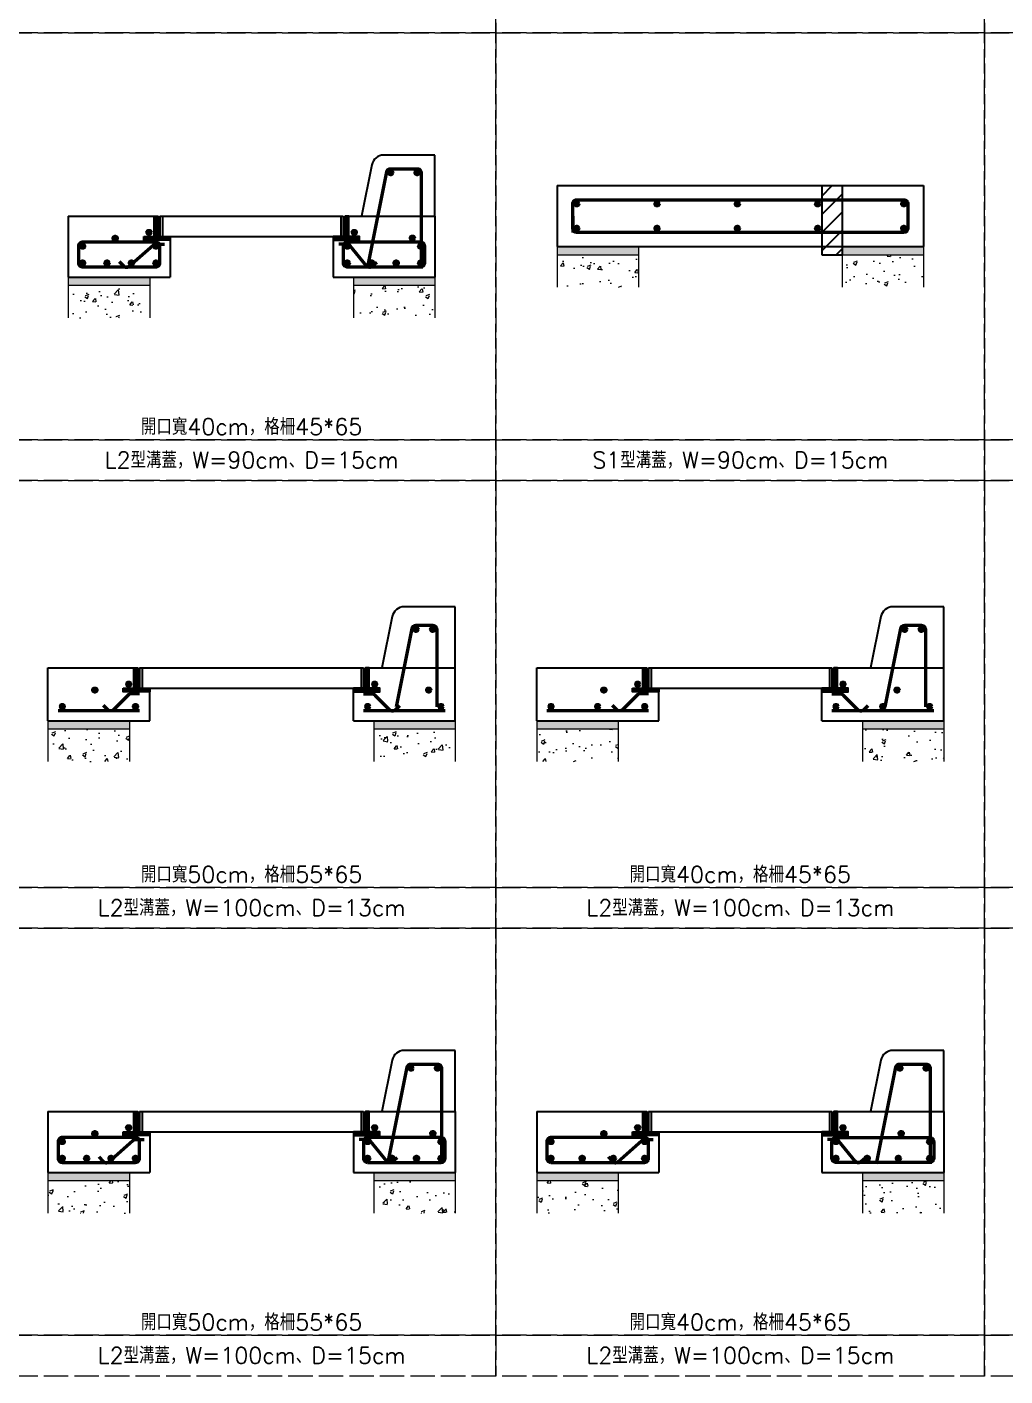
# Model space of a CAD drawing. Extents: x -2931 to 4779, y -2120 to 304.
# Drawn here: x 1534 to 2014, y -2120 to -1458 of the extents above; entities that cross this region are included whole.
import ezdxf

# ---------------------------------------------------------------- set-up
doc = ezdxf.new("R2010")
doc.units = 0
doc.header["$MEASUREMENT"] = 0
doc.linetypes.add('ACAD_ISO02W100', pattern=[15, 12, -3])
doc.layers.add('一、4.基本-隱藏', color=9, linetype='ACAD_ISO02W100', lineweight=20, plot=False)
doc.layers.add('三、3.文字-註解文字', color=2, linetype='Continuous')
for name, color, linetype, lineweight in [('二、1.繪圖-既有設施', 8, 'Continuous', 20), ('二、2.繪圖-施作項目', 181, 'Continuous', 30), ('二、5.繪圖-鋼筋', 60, 'Continuous', 50), ('二、6.繪圖-其他施作項目', 35, 'Continuous', 30)]:
    doc.layers.add(name, color=color, linetype=linetype, lineweight=lineweight)
doc.styles.add('Content', font='romans.shx', dxfattribs={"height": 4, "bigfont": 'genie.shx'})
doc.linetypes.add('ZIGZAG', pattern='A,0.00254,-5.08,[131,ltypeshp.shx,S=5.08,R=0,X=-5.08,Y=0],-10.16,[131,ltypeshp.shx,S=5.08,R=180,X=5.08,Y=0],-5.08', length=20.32254)
pattern_1 = [(0, (-454045.0519, -667553.1937), (1.27, 1.27), [0.635, -1.905]), (90, (-454044.7344, -667553.5112), (-1.27, 1.27), [0.635, -1.905])]
pattern_2 = [(50, (-454045.052, -667553.194), (18.2184669, -1.59390855), [1.905, -20.955]), (355, (-454045.052, -667553.194), (-3.52434214, 19.10568452), [1.524, -16.7640584]), (100.4514447, (-454043.534, -667553.326), (14.6941247, 17.5117752), [1.6190009, -17.80902446]), (46.1842, (-454045.052, -667548.114), (27.1079041, -4.2042328), [2.8575, -31.4325]), (96.6355576, (-454042.793, -667548.464), (23.7404134, 24.7426125), [2.4285023, -26.7135608]), (351.184151, (-454045.052, -667548.114), (23.7404134, 24.7426125), [2.2859967, -25.1459732]), (21, (-454042.512, -667549.384), (15.16143913, -10.22651982), [1.905, -20.955]), (326, (-454042.512, -667549.384), (6.18020283, 18.4187966), [1.524, -16.764]), (71.451445, (-454041.248, -667550.236), (21.34164193, 8.1922769), [1.6190009, -17.80899376]), (37.5, (-454045.052, -667553.1937), (0.308860325, 8.455503887), [0, -16.5608, 0, -17.018, 0, -16.8275]), (7.5, (-454045.052, -667553.194), (6.68196625, 10.01805748), [0, -9.7028, 0, -16.1798, 0, -6.4135]), (327.5, (-454050.716, -667553.194), (13.559059517, -0.5728744), [0, -6.35, 0, -19.812, 0, -26.289]), (317.5, (-454053.256, -667553.194), (14.81291814, 2.5426491), [0, -8.255, 0, -13.1572, 0, -18.669])]

msp = doc.modelspace()

# ---------------------------------------------------------------- hatches: boundary and pattern name
at = {"layer": '二、1.繪圖-既有設施'}
h = msp.add_hatch(dxfattribs=at)
h.set_pattern_fill('CROSS', color=256, scale=0.2)
h.set_pattern_definition([(0, (-454045.0519, -667553.1937), (1.27, 1.27), [0.635, -1.905]), (90, (-454044.7344, -667553.5112), (-1.27, 1.27), [0.635, -1.905])])
h.paths.add_polyline_path([(1973.868, -1565.464), (1933.868, -1565.464), (1933.868, -1569.464), (1973.868, -1569.464)])
h.paths.add_polyline_path([(1833.868, -1565.464), (1793.868, -1565.464), (1793.868, -1569.464), (1833.868, -1569.464)])
h = msp.add_hatch(dxfattribs=at)
h.set_pattern_fill('AR-CONC', color=256, scale=0.1)
h.set_pattern_definition([(50, (-454045.052, -667553.194), (18.2184669, -1.59390855), [1.905, -20.955]), (355, (-454045.052, -667553.194), (-3.52434214, 19.10568452), [1.524, -16.7640584]), (100.4514447, (-454043.534, -667553.326), (14.6941247, 17.5117752), [1.6190009, -17.80902446]), (46.1842, (-454045.052, -667548.114), (27.1079041, -4.2042328), [2.8575, -31.4325]), (96.6355576, (-454042.793, -667548.464), (23.7404134, 24.7426125), [2.4285023, -26.7135608]), (351.184151, (-454045.052, -667548.114), (23.7404134, 24.7426125), [2.2859967, -25.1459732]), (21, (-454042.512, -667549.384), (15.16143913, -10.22651982), [1.905, -20.955]), (326, (-454042.512, -667549.384), (6.18020283, 18.4187966), [1.524, -16.764]), (71.451445, (-454041.248, -667550.236), (21.34164193, 8.1922769), [1.6190009, -17.80899376]), (37.5, (-454045.052, -667553.1937), (0.308860325, 8.455503887), [0, -16.5608, 0, -17.018, 0, -16.8275]), (7.5, (-454045.052, -667553.194), (6.68196625, 10.01805748), [0, -9.7028, 0, -16.1798, 0, -6.4135]), (327.5, (-454050.716, -667553.194), (13.559059517, -0.5728744), [0, -6.35, 0, -19.812, 0, -26.289]), (317.5, (-454053.256, -667553.194), (14.81291814, 2.5426491), [0, -8.255, 0, -13.1572, 0, -18.669])])
h.paths.add_polyline_path([(1933.868, -1585.464), (1973.868, -1585.464), (1973.868, -1569.464), (1933.868, -1569.464)])
h.paths.add_polyline_path([(1793.868, -1585.464), (1833.868, -1585.464), (1833.868, -1569.464), (1793.868, -1569.464)])
h = msp.add_hatch(dxfattribs=at)
h.set_pattern_fill('CROSS', color=256, scale=0.2)
h.set_pattern_definition([(0, (-454045.0519, -667553.1937), (1.27, 1.27), [0.635, -1.905]), (90, (-454044.7344, -667553.5112), (-1.27, 1.27), [0.635, -1.905])])
h.paths.add_polyline_path([(1733.868, -1580.464), (1693.868, -1580.464), (1693.868, -1584.464), (1733.868, -1584.464)])
h.paths.add_polyline_path([(1593.868, -1580.464), (1553.868, -1580.464), (1553.868, -1584.464), (1593.868, -1584.464)])
h = msp.add_hatch(dxfattribs=at)
h.set_pattern_fill('AR-CONC', color=256, scale=0.1)
h.set_pattern_definition([(50, (-454045.052, -667553.194), (18.2184669, -1.59390855), [1.905, -20.955]), (355, (-454045.052, -667553.194), (-3.52434214, 19.10568452), [1.524, -16.7640584]), (100.4514447, (-454043.534, -667553.326), (14.6941247, 17.5117752), [1.6190009, -17.80902446]), (46.1842, (-454045.052, -667548.114), (27.1079041, -4.2042328), [2.8575, -31.4325]), (96.6355576, (-454042.793, -667548.464), (23.7404134, 24.7426125), [2.4285023, -26.7135608]), (351.184151, (-454045.052, -667548.114), (23.7404134, 24.7426125), [2.2859967, -25.1459732]), (21, (-454042.512, -667549.384), (15.16143913, -10.22651982), [1.905, -20.955]), (326, (-454042.512, -667549.384), (6.18020283, 18.4187966), [1.524, -16.764]), (71.451445, (-454041.248, -667550.236), (21.34164193, 8.1922769), [1.6190009, -17.80899376]), (37.5, (-454045.052, -667553.1937), (0.308860325, 8.455503887), [0, -16.5608, 0, -17.018, 0, -16.8275]), (7.5, (-454045.052, -667553.194), (6.68196625, 10.01805748), [0, -9.7028, 0, -16.1798, 0, -6.4135]), (327.5, (-454050.716, -667553.194), (13.559059517, -0.5728744), [0, -6.35, 0, -19.812, 0, -26.289]), (317.5, (-454053.256, -667553.194), (14.81291814, 2.5426491), [0, -8.255, 0, -13.1572, 0, -18.669])])
h.paths.add_polyline_path([(1693.868, -1600.464), (1733.868, -1600.464), (1733.868, -1584.464), (1693.868, -1584.464)])
h.paths.add_polyline_path([(1553.868, -1600.464), (1593.868, -1600.464), (1593.868, -1584.464), (1553.868, -1584.464)])
h = msp.add_hatch(dxfattribs=at)
h.set_pattern_fill('CROSS', color=256, scale=0.2)
h.set_pattern_definition(pattern_1)
h.paths.add_polyline_path([(1583.868, -1798.464), (1543.868, -1798.464), (1543.868, -1802.464), (1583.868, -1802.464)])
h.paths.add_polyline_path([(1743.868, -1798.464), (1703.868, -1798.464), (1703.868, -1802.464), (1743.868, -1802.464)])
h = msp.add_hatch(dxfattribs=at)
h.set_pattern_fill('AR-CONC', color=256, scale=0.1)
h.set_pattern_definition([(50, (-454045.052, -667553.194), (18.2184669, -1.59390855), [1.905, -20.955]), (355, (-454045.052, -667553.194), (-3.52434214, 19.10568452), [1.524, -16.7640584]), (100.4514447, (-454043.534, -667553.326), (14.6941247, 17.5117752), [1.6190009, -17.80902446]), (46.1842, (-454045.052, -667548.114), (27.1079041, -4.2042328), [2.8575, -31.4325]), (96.6355576, (-454042.793, -667548.464), (23.7404134, 24.7426125), [2.4285023, -26.7135608]), (351.184151, (-454045.052, -667548.114), (23.7404134, 24.7426125), [2.2859967, -25.1459732]), (21, (-454042.512, -667549.384), (15.16143913, -10.22651982), [1.905, -20.955]), (326, (-454042.512, -667549.384), (6.18020283, 18.4187966), [1.524, -16.764]), (71.451445, (-454041.248, -667550.236), (21.34164193, 8.1922769), [1.6190009, -17.80899376]), (37.5, (-454045.052, -667553.1937), (0.308860325, 8.455503887), [0, -16.5608, 0, -17.018, 0, -16.8275]), (7.5, (-454045.052, -667553.194), (6.68196625, 10.01805748), [0, -9.7028, 0, -16.1798, 0, -6.4135]), (327.5, (-454050.716, -667553.194), (13.559059517, -0.5728744), [0, -6.35, 0, -19.812, 0, -26.289]), (317.5, (-454053.256, -667553.194), (14.81291814, 2.5426491), [0, -8.255, 0, -13.1572, 0, -18.669])])
h.paths.add_polyline_path([(1703.868, -1818.464), (1743.868, -1818.464), (1743.868, -1802.464), (1703.868, -1802.464)])
h.paths.add_polyline_path([(1543.868, -1818.464), (1583.868, -1818.464), (1583.868, -1802.464), (1543.868, -1802.464)])
h = msp.add_hatch(dxfattribs=at)
h.set_pattern_fill('CROSS', color=256, scale=0.2)
h.set_pattern_definition([(0, (-454045.0519, -667553.1937), (1.27, 1.27), [0.635, -1.905]), (90, (-454044.7344, -667553.5112), (-1.27, 1.27), [0.635, -1.905])])
h.paths.add_polyline_path([(1823.868, -1798.464), (1783.868, -1798.464), (1783.868, -1802.464), (1823.868, -1802.464)])
h.paths.add_polyline_path([(1983.868, -1798.464), (1943.868, -1798.464), (1943.868, -1802.464), (1983.868, -1802.464)])
h = msp.add_hatch(dxfattribs=at)
h.set_pattern_fill('AR-CONC', color=256, scale=0.1)
h.set_pattern_definition([(50, (-454045.052, -667553.194), (18.2184669, -1.59390855), [1.905, -20.955]), (355, (-454045.052, -667553.194), (-3.52434214, 19.10568452), [1.524, -16.7640584]), (100.4514447, (-454043.534, -667553.326), (14.6941247, 17.5117752), [1.6190009, -17.80902446]), (46.1842, (-454045.052, -667548.114), (27.1079041, -4.2042328), [2.8575, -31.4325]), (96.6355576, (-454042.793, -667548.464), (23.7404134, 24.7426125), [2.4285023, -26.7135608]), (351.184151, (-454045.052, -667548.114), (23.7404134, 24.7426125), [2.2859967, -25.1459732]), (21, (-454042.512, -667549.384), (15.16143913, -10.22651982), [1.905, -20.955]), (326, (-454042.512, -667549.384), (6.18020283, 18.4187966), [1.524, -16.764]), (71.451445, (-454041.248, -667550.236), (21.34164193, 8.1922769), [1.6190009, -17.80899376]), (37.5, (-454045.052, -667553.1937), (0.308860325, 8.455503887), [0, -16.5608, 0, -17.018, 0, -16.8275]), (7.5, (-454045.052, -667553.194), (6.68196625, 10.01805748), [0, -9.7028, 0, -16.1798, 0, -6.4135]), (327.5, (-454050.716, -667553.194), (13.559059517, -0.5728744), [0, -6.35, 0, -19.812, 0, -26.289]), (317.5, (-454053.256, -667553.194), (14.81291814, 2.5426491), [0, -8.255, 0, -13.1572, 0, -18.669])])
h.paths.add_polyline_path([(1943.868, -1818.464), (1983.868, -1818.464), (1983.868, -1802.464), (1943.868, -1802.464)])
h.paths.add_polyline_path([(1783.868, -1818.464), (1823.868, -1818.464), (1823.868, -1802.464), (1783.868, -1802.464)])
h = msp.add_hatch(dxfattribs=at)
h.set_pattern_fill('CROSS', color=256, scale=0.2)
h.set_pattern_definition(pattern_1)
h.paths.add_polyline_path([(1743.868, -2020.464), (1703.868, -2020.464), (1703.868, -2024.464), (1743.868, -2024.464)])
h.paths.add_polyline_path([(1583.868, -2020.464), (1543.868, -2020.464), (1543.868, -2024.464), (1583.868, -2024.464)])
h = msp.add_hatch(dxfattribs=at)
h.set_pattern_fill('CROSS', color=256, scale=0.2)
h.set_pattern_definition(pattern_1)
h.paths.add_polyline_path([(1983.868, -2020.464), (1943.868, -2020.464), (1943.868, -2024.464), (1983.868, -2024.464)])
h.paths.add_polyline_path([(1823.868, -2020.464), (1783.868, -2020.464), (1783.868, -2024.464), (1823.868, -2024.464)])
h = msp.add_hatch(dxfattribs=at)
h.set_pattern_fill('AR-CONC', color=256, scale=0.1)
h.set_pattern_definition(pattern_2)
h.paths.add_polyline_path([(1703.868, -2040.464), (1743.868, -2040.464), (1743.868, -2024.464), (1703.868, -2024.464)])
h.paths.add_polyline_path([(1543.868, -2040.464), (1583.868, -2040.464), (1583.868, -2024.464), (1543.868, -2024.464)])
h = msp.add_hatch(dxfattribs=at)
h.set_pattern_fill('AR-CONC', color=256, scale=0.1)
h.set_pattern_definition(pattern_2)
h.paths.add_polyline_path([(1943.868, -2040.464), (1983.868, -2040.464), (1983.868, -2024.464), (1943.868, -2024.464)])
h.paths.add_polyline_path([(1783.868, -2040.464), (1823.868, -2040.464), (1823.868, -2024.464), (1783.868, -2024.464)])
at = {"layer": '二、5.繪圖-鋼筋'}
h = msp.add_hatch(color=256, dxfattribs=at)
h.dxf.hatch_style = 1
h.paths.add_polyline_path([(1713.208, -1529.164, 1), (1711.208, -1529.164, 1)])
h = msp.add_hatch(color=256, dxfattribs=at)
h.dxf.hatch_style = 1
h.paths.add_polyline_path([(1726.168, -1529.164, 1), (1724.168, -1529.164, 1)])
h = msp.add_hatch(color=256, dxfattribs=at)
h.dxf.hatch_style = 1
h.paths.add_polyline_path([(1804.568, -1544.464, 1), (1802.568, -1544.464, 1)])
h = msp.add_hatch(color=256, dxfattribs=at)
h.dxf.hatch_style = 1
h.paths.add_polyline_path([(1844.008, -1544.464, 1), (1842.008, -1544.464, 1)])
h = msp.add_hatch(color=256, dxfattribs=at)
h.dxf.hatch_style = 1
h.paths.add_polyline_path([(1883.448, -1544.464, 1), (1881.448, -1544.464, 1)])
h = msp.add_hatch(color=256, dxfattribs=at)
h.dxf.hatch_style = 1
h.paths.add_polyline_path([(1922.868, -1544.464, 1), (1920.868, -1544.464, 1)])
h = msp.add_hatch(color=256, dxfattribs=at)
h.dxf.hatch_style = 1
h.paths.add_polyline_path([(1965.168, -1544.464, 1), (1963.168, -1544.464, 1)])
h = msp.add_hatch(color=256, dxfattribs=at)
h.dxf.hatch_style = 1
h.paths.add_polyline_path([(1594.468, -1558.464, 1), (1592.468, -1558.464, 1)])
h = msp.add_hatch(color=256, dxfattribs=at)
h.dxf.hatch_style = 1
h.paths.add_polyline_path([(1695.268, -1558.464, 1), (1693.268, -1558.464, 1)])
h = msp.add_hatch(color=256, dxfattribs=at)
h.dxf.hatch_style = 1
h.paths.add_polyline_path([(1804.568, -1556.464, 1), (1802.568, -1556.464, 1)])
h = msp.add_hatch(color=256, dxfattribs=at)
h.dxf.hatch_style = 1
h.paths.add_polyline_path([(1844.008, -1556.464, 1), (1842.008, -1556.464, 1)])
h = msp.add_hatch(color=256, dxfattribs=at)
h.dxf.hatch_style = 1
h.paths.add_polyline_path([(1883.448, -1556.464, 1), (1881.448, -1556.464, 1)])
h = msp.add_hatch(color=256, dxfattribs=at)
h.dxf.hatch_style = 1
h.paths.add_polyline_path([(1922.868, -1556.464, 1), (1920.868, -1556.464, 1)])
h = msp.add_hatch(color=256, dxfattribs=at)
h.dxf.hatch_style = 1
h.paths.add_polyline_path([(1965.168, -1556.464, 1), (1963.168, -1556.464, 1)])
h = msp.add_hatch(color=256, dxfattribs=at)
h.dxf.hatch_style = 1
h.paths.add_polyline_path([(1561.868, -1565.264, 1), (1559.868, -1565.264, 1)])
h = msp.add_hatch(color=256, dxfattribs=at)
h.dxf.hatch_style = 1
h.paths.add_polyline_path([(1577.868, -1561.364, 1), (1575.868, -1561.364, 1)])
h = msp.add_hatch(color=256, dxfattribs=at)
h.dxf.hatch_style = 1
h.paths.add_polyline_path([(1597.868, -1565.264, 1), (1595.868, -1565.264, 1)])
h = msp.add_hatch(color=256, dxfattribs=at)
h.dxf.hatch_style = 1
h.paths.add_polyline_path([(1691.868, -1565.264, 1), (1689.868, -1565.264, 1)])
h = msp.add_hatch(color=256, dxfattribs=at)
h.dxf.hatch_style = 1
h.paths.add_polyline_path([(1723.868, -1561.264, 1), (1721.868, -1561.264, 1)])
h = msp.add_hatch(color=256, dxfattribs=at)
h.dxf.hatch_style = 1
h.paths.add_polyline_path([(1727.868, -1565.264, 1), (1725.868, -1565.264, 1)])
h = msp.add_hatch(color=256, dxfattribs=at)
h.dxf.hatch_style = 1
h.paths.add_polyline_path([(1561.868, -1573.464, 1), (1559.868, -1573.464, 1)])
h = msp.add_hatch(color=256, dxfattribs=at)
h.dxf.hatch_style = 1
h.paths.add_polyline_path([(1573.868, -1573.464, 1), (1571.868, -1573.464, 1)])
h = msp.add_hatch(color=256, dxfattribs=at)
h.dxf.hatch_style = 1
h.paths.add_polyline_path([(1585.868, -1573.464, 1), (1583.868, -1573.464, 1)])
h = msp.add_hatch(color=256, dxfattribs=at)
h.dxf.hatch_style = 1
h.paths.add_polyline_path([(1597.868, -1573.464, 1), (1595.868, -1573.464, 1)])
h = msp.add_hatch(color=256, dxfattribs=at)
h.dxf.hatch_style = 1
h.paths.add_polyline_path([(1691.868, -1573.464, 1), (1689.868, -1573.464, 1)])
h = msp.add_hatch(color=256, dxfattribs=at)
h.dxf.hatch_style = 1
h.paths.add_polyline_path([(1703.868, -1573.464, 1), (1701.868, -1573.464, 1)])
h = msp.add_hatch(color=256, dxfattribs=at)
h.dxf.hatch_style = 1
h.paths.add_polyline_path([(1715.868, -1573.464, 1), (1713.868, -1573.464, 1)])
h = msp.add_hatch(color=256, dxfattribs=at)
h.dxf.hatch_style = 1
h.paths.add_polyline_path([(1727.868, -1573.464, 1), (1725.868, -1573.464, 1)])
h = msp.add_hatch(color=256, dxfattribs=at)
h.dxf.hatch_style = 1
h.paths.add_polyline_path([(1725.608, -1753.564, 1), (1723.608, -1753.564, 1)])
h = msp.add_hatch(color=256, dxfattribs=at)
h.dxf.hatch_style = 1
h.paths.add_polyline_path([(1733.768, -1753.564, 1), (1731.768, -1753.564, 1)])
h = msp.add_hatch(color=256, dxfattribs=at)
h.dxf.hatch_style = 1
h.paths.add_polyline_path([(1965.608, -1753.564, 1), (1963.608, -1753.564, 1)])
h = msp.add_hatch(color=256, dxfattribs=at)
h.dxf.hatch_style = 1
h.paths.add_polyline_path([(1973.768, -1753.564, 1), (1971.768, -1753.564, 1)])
h = msp.add_hatch(color=256, dxfattribs=at)
h.dxf.hatch_style = 1
h.paths.add_polyline_path([(1567.868, -1783.364, 1), (1565.868, -1783.364, 1)])
h = msp.add_hatch(color=256, dxfattribs=at)
h.dxf.hatch_style = 1
h.paths.add_polyline_path([(1584.468, -1780.464, 1), (1582.468, -1780.464, 1)])
h = msp.add_hatch(color=256, dxfattribs=at)
h.dxf.hatch_style = 1
h.paths.add_polyline_path([(1705.268, -1780.464, 1), (1703.268, -1780.464, 1)])
h = msp.add_hatch(color=256, dxfattribs=at)
h.dxf.hatch_style = 1
h.paths.add_polyline_path([(1731.868, -1783.364, 1), (1729.868, -1783.364, 1)])
h = msp.add_hatch(color=256, dxfattribs=at)
h.dxf.hatch_style = 1
h.paths.add_polyline_path([(1817.868, -1783.364, 1), (1815.868, -1783.364, 1)])
h = msp.add_hatch(color=256, dxfattribs=at)
h.dxf.hatch_style = 1
h.paths.add_polyline_path([(1834.468, -1780.464, 1), (1832.468, -1780.464, 1)])
h = msp.add_hatch(color=256, dxfattribs=at)
h.dxf.hatch_style = 1
h.paths.add_polyline_path([(1935.268, -1780.464, 1), (1933.268, -1780.464, 1)])
h = msp.add_hatch(color=256, dxfattribs=at)
h.dxf.hatch_style = 1
h.paths.add_polyline_path([(1961.868, -1783.364, 1), (1959.868, -1783.364, 1)])
h = msp.add_hatch(color=256, dxfattribs=at)
h.dxf.hatch_style = 1
h.paths.add_polyline_path([(1551.868, -1791.464, 1), (1549.868, -1791.464, 1)])
h = msp.add_hatch(color=256, dxfattribs=at)
h.dxf.hatch_style = 1
h.paths.add_polyline_path([(1587.868, -1791.464, 1), (1585.868, -1791.464, 1)])
h = msp.add_hatch(color=256, dxfattribs=at)
h.dxf.hatch_style = 1
h.paths.add_polyline_path([(1701.868, -1791.464, 1), (1699.868, -1791.464, 1)])
h = msp.add_hatch(color=256, dxfattribs=at)
h.dxf.hatch_style = 1
h.paths.add_polyline_path([(1737.868, -1791.464, 1), (1735.868, -1791.464, 1)])
h = msp.add_hatch(color=256, dxfattribs=at)
h.dxf.hatch_style = 1
h.paths.add_polyline_path([(1791.868, -1791.464, 1), (1789.868, -1791.464, 1)])
h = msp.add_hatch(color=256, dxfattribs=at)
h.dxf.hatch_style = 1
h.paths.add_polyline_path([(1814.868, -1791.464, 1), (1812.868, -1791.464, 1)])
h = msp.add_hatch(color=256, dxfattribs=at)
h.dxf.hatch_style = 1
h.paths.add_polyline_path([(1837.868, -1791.464, 1), (1835.868, -1791.464, 1)])
h = msp.add_hatch(color=256, dxfattribs=at)
h.dxf.hatch_style = 1
h.paths.add_polyline_path([(1931.868, -1791.464, 1), (1929.868, -1791.464, 1)])
h = msp.add_hatch(color=256, dxfattribs=at)
h.dxf.hatch_style = 1
h.paths.add_polyline_path([(1954.868, -1791.464, 1), (1952.868, -1791.464, 1)])
h = msp.add_hatch(color=256, dxfattribs=at)
h.dxf.hatch_style = 1
h.paths.add_polyline_path([(1977.868, -1791.464, 1), (1975.868, -1791.464, 1)])
h = msp.add_hatch(color=256, dxfattribs=at)
h.dxf.hatch_style = 1
h.paths.add_polyline_path([(1723.208, -1969.164, 1), (1721.208, -1969.164, 1)])
h = msp.add_hatch(color=256, dxfattribs=at)
h.dxf.hatch_style = 1
h.paths.add_polyline_path([(1736.168, -1969.164, 1), (1734.168, -1969.164, 1)])
h = msp.add_hatch(color=256, dxfattribs=at)
h.dxf.hatch_style = 1
h.paths.add_polyline_path([(1963.208, -1969.164, 1), (1961.208, -1969.164, 1)])
h = msp.add_hatch(color=256, dxfattribs=at)
h.dxf.hatch_style = 1
h.paths.add_polyline_path([(1976.168, -1969.164, 1), (1974.168, -1969.164, 1)])
h = msp.add_hatch(color=256, dxfattribs=at)
h.dxf.hatch_style = 1
h.paths.add_polyline_path([(1567.868, -2001.364, 1), (1565.868, -2001.364, 1)])
h = msp.add_hatch(color=256, dxfattribs=at)
h.dxf.hatch_style = 1
h.paths.add_polyline_path([(1584.468, -1998.464, 1), (1582.468, -1998.464, 1)])
h = msp.add_hatch(color=256, dxfattribs=at)
h.dxf.hatch_style = 1
h.paths.add_polyline_path([(1705.268, -1998.464, 1), (1703.268, -1998.464, 1)])
h = msp.add_hatch(color=256, dxfattribs=at)
h.dxf.hatch_style = 1
h.paths.add_polyline_path([(1733.868, -2001.264, 1), (1731.868, -2001.264, 1)])
h = msp.add_hatch(color=256, dxfattribs=at)
h.dxf.hatch_style = 1
h.paths.add_polyline_path([(1817.868, -2001.364, 1), (1815.868, -2001.364, 1)])
h = msp.add_hatch(color=256, dxfattribs=at)
h.dxf.hatch_style = 1
h.paths.add_polyline_path([(1834.468, -1998.464, 1), (1832.468, -1998.464, 1)])
h = msp.add_hatch(color=256, dxfattribs=at)
h.dxf.hatch_style = 1
h.paths.add_polyline_path([(1935.268, -1998.464, 1), (1933.268, -1998.464, 1)])
h = msp.add_hatch(color=256, dxfattribs=at)
h.dxf.hatch_style = 1
h.paths.add_polyline_path([(1963.868, -2001.264, 1), (1961.868, -2001.264, 1)])
h = msp.add_hatch(color=256, dxfattribs=at)
h.dxf.hatch_style = 1
h.paths.add_polyline_path([(1551.868, -2005.264, 1), (1549.868, -2005.264, 1)])
h = msp.add_hatch(color=256, dxfattribs=at)
h.dxf.hatch_style = 1
h.paths.add_polyline_path([(1701.868, -2005.264, 1), (1699.868, -2005.264, 1)])
h = msp.add_hatch(color=256, dxfattribs=at)
h.dxf.hatch_style = 1
h.paths.add_polyline_path([(1737.868, -2005.264, 1), (1735.868, -2005.264, 1)])
h = msp.add_hatch(color=256, dxfattribs=at)
h.dxf.hatch_style = 1
h.paths.add_polyline_path([(1791.868, -2005.264, 1), (1789.868, -2005.264, 1)])
h = msp.add_hatch(color=256, dxfattribs=at)
h.dxf.hatch_style = 1
h.paths.add_polyline_path([(1837.868, -2005.264, 1), (1835.868, -2005.264, 1)])
h = msp.add_hatch(color=256, dxfattribs=at)
h.dxf.hatch_style = 1
h.paths.add_polyline_path([(1931.868, -2005.264, 1), (1929.868, -2005.264, 1)])
h = msp.add_hatch(color=256, dxfattribs=at)
h.dxf.hatch_style = 1
h.paths.add_polyline_path([(1977.868, -2005.264, 1), (1975.868, -2005.264, 1)])
h = msp.add_hatch(color=256, dxfattribs=at)
h.dxf.hatch_style = 1
h.paths.add_polyline_path([(1551.868, -2013.464, 1), (1549.868, -2013.464, 1)])
h = msp.add_hatch(color=256, dxfattribs=at)
h.dxf.hatch_style = 1
h.paths.add_polyline_path([(1563.868, -2013.464, 1), (1561.868, -2013.464, 1)])
h = msp.add_hatch(color=256, dxfattribs=at)
h.dxf.hatch_style = 1
h.paths.add_polyline_path([(1575.868, -2013.464, 1), (1573.868, -2013.464, 1)])
h = msp.add_hatch(color=256, dxfattribs=at)
h.dxf.hatch_style = 1
h.paths.add_polyline_path([(1587.868, -2013.464, 1), (1585.868, -2013.464, 1)])
h = msp.add_hatch(color=256, dxfattribs=at)
h.dxf.hatch_style = 1
h.paths.add_polyline_path([(1701.868, -2013.464, 1), (1699.868, -2013.464, 1)])
h = msp.add_hatch(color=256, dxfattribs=at)
h.dxf.hatch_style = 1
h.paths.add_polyline_path([(1713.868, -2013.464, 1), (1711.868, -2013.464, 1)])
h = msp.add_hatch(color=256, dxfattribs=at)
h.dxf.hatch_style = 1
h.paths.add_polyline_path([(1725.868, -2013.464, 1), (1723.868, -2013.464, 1)])
h = msp.add_hatch(color=256, dxfattribs=at)
h.dxf.hatch_style = 1
h.paths.add_polyline_path([(1737.868, -2013.464, 1), (1735.868, -2013.464, 1)])
h = msp.add_hatch(color=256, dxfattribs=at)
h.dxf.hatch_style = 1
h.paths.add_polyline_path([(1791.868, -2013.464, 1), (1789.868, -2013.464, 1)])
h = msp.add_hatch(color=256, dxfattribs=at)
h.dxf.hatch_style = 1
h.paths.add_polyline_path([(1807.208, -2013.464, 1), (1805.208, -2013.464, 1)])
h = msp.add_hatch(color=256, dxfattribs=at)
h.dxf.hatch_style = 1
h.paths.add_polyline_path([(1822.548, -2013.464, 1), (1820.548, -2013.464, 1)])
h = msp.add_hatch(color=256, dxfattribs=at)
h.dxf.hatch_style = 1
h.paths.add_polyline_path([(1837.868, -2013.464, 1), (1835.868, -2013.464, 1)])
h = msp.add_hatch(color=256, dxfattribs=at)
h.dxf.hatch_style = 1
h.paths.add_polyline_path([(1931.868, -2013.464, 1), (1929.868, -2013.464, 1)])
h = msp.add_hatch(color=256, dxfattribs=at)
h.dxf.hatch_style = 1
h.paths.add_polyline_path([(1947.188, -2013.464, 1), (1945.188, -2013.464, 1)])
h = msp.add_hatch(color=256, dxfattribs=at)
h.dxf.hatch_style = 1
h.paths.add_polyline_path([(1962.528, -2013.464, 1), (1960.528, -2013.464, 1)])
h = msp.add_hatch(color=256, dxfattribs=at)
h.dxf.hatch_style = 1
h.paths.add_polyline_path([(1977.868, -2013.464, 1), (1975.868, -2013.464, 1)])
at = {"layer": '二、6.繪圖-其他施作項目'}
h = msp.add_hatch(dxfattribs=at)
h.set_pattern_fill('ANSI31', color=256, scale=2)
h.set_pattern_definition([(45, (-454542.8194, -666690.51), (-4.49012806, 4.49012806), [])])
h.paths.add_polyline_path([(1933.868, -1535.464), (1923.868, -1535.464), (1923.868, -1569.464), (1933.868, -1569.464)])
h = msp.add_hatch(dxfattribs=at)
h.set_pattern_fill('ANSI31', color=256, scale=0.2)
h.set_pattern_definition([(45, (5026.8861, -4159.03623), (-0.44901281, 0.44901281), [])])
h.paths.add_polyline_path([(1596.068, -1560.464), (1590.868, -1560.464), (1590.868, -1562.264), (1603.868, -1562.264), (1603.868, -1560.464), (1597.868, -1560.464), (1597.868, -1550.464), (1596.068, -1550.464)])
h.paths.add_polyline_path([(1691.668, -1550.464), (1689.868, -1550.464), (1689.868, -1560.464), (1683.868, -1560.464), (1683.868, -1562.264), (1696.868, -1562.264), (1696.868, -1560.464), (1691.668, -1560.464)])
h = msp.add_hatch(dxfattribs=at)
h.set_pattern_fill('ANSI31', color=256, scale=0.2)
h.set_pattern_definition([(45, (4043.5368, -3813.519), (-0.4490128, 0.4490128), [])])
h.paths.add_polyline_path([(1587.868, -1772.464), (1586.068, -1772.464), (1586.068, -1782.464), (1580.868, -1782.464), (1580.868, -1784.264), (1593.868, -1784.264), (1593.868, -1782.464), (1587.868, -1782.464)])
h.paths.add_polyline_path([(1699.868, -1782.464), (1693.868, -1782.464), (1693.868, -1784.264), (1706.868, -1784.264), (1706.868, -1782.464), (1701.668, -1782.464), (1701.668, -1772.464), (1699.868, -1772.464)])
h = msp.add_hatch(dxfattribs=at)
h.set_pattern_fill('ANSI31', color=256, scale=0.2)
h.set_pattern_definition([(45, (5266.8861, -4381.03623), (-0.44901281, 0.44901281), [])])
h.paths.add_polyline_path([(1836.068, -1782.464), (1830.868, -1782.464), (1830.868, -1784.264), (1843.868, -1784.264), (1843.868, -1782.464), (1837.868, -1782.464), (1837.868, -1772.464), (1836.068, -1772.464)])
h.paths.add_polyline_path([(1931.668, -1772.464), (1929.868, -1772.464), (1929.868, -1782.464), (1923.868, -1782.464), (1923.868, -1784.264), (1936.868, -1784.264), (1936.868, -1782.464), (1931.668, -1782.464)])
h = msp.add_hatch(dxfattribs=at)
h.set_pattern_fill('ANSI31', color=256, scale=0.2)
h.set_pattern_definition([(45, (4043.5368, -4031.519), (-0.4490128, 0.4490128), [])])
h.paths.add_polyline_path([(1587.868, -1990.464), (1586.068, -1990.464), (1586.068, -2000.464), (1580.868, -2000.464), (1580.868, -2002.264), (1593.868, -2002.264), (1593.868, -2000.464), (1587.868, -2000.464)])
h.paths.add_polyline_path([(1699.868, -2000.464), (1693.868, -2000.464), (1693.868, -2002.264), (1706.868, -2002.264), (1706.868, -2000.464), (1701.668, -2000.464), (1701.668, -1990.464), (1699.868, -1990.464)])
h = msp.add_hatch(dxfattribs=at)
h.set_pattern_fill('ANSI31', color=256, scale=0.2)
h.set_pattern_definition([(45, (5266.8861, -4599.03623), (-0.44901281, 0.44901281), [])])
h.paths.add_polyline_path([(1836.068, -2000.464), (1830.868, -2000.464), (1830.868, -2002.264), (1843.868, -2002.264), (1843.868, -2000.464), (1837.868, -2000.464), (1837.868, -1990.464), (1836.068, -1990.464)])
h.paths.add_polyline_path([(1931.668, -1990.464), (1929.868, -1990.464), (1929.868, -2000.464), (1923.868, -2000.464), (1923.868, -2002.264), (1936.868, -2002.264), (1936.868, -2000.464), (1931.668, -2000.464)])

# ---------------------------------------------------------------- linework, layer by layer
at = {"layer": '一、4.基本-隱藏'}
for points in [[(1523.868, -1440.464), (1763.868, -1440.464), (1763.868, -1460.464), (1523.868, -1460.464)], [(1763.868, -1440.464), (2003.868, -1440.464), (2003.868, -1460.464), (1763.868, -1460.464)], [(2003.868, -1440.464), (2243.868, -1440.464), (2243.868, -1460.464), (2003.868, -1460.464)], [(1523.868, -1460.464), (1763.868, -1460.464), (1763.868, -1660.464), (1523.868, -1660.464)], [(1763.868, -1460.464), (2003.868, -1460.464), (2003.868, -1660.464), (1763.868, -1660.464)], [(2003.868, -1460.464), (2243.868, -1460.464), (2243.868, -1660.464), (2003.868, -1660.464)], [(1523.868, -1660.464), (1763.868, -1660.464), (1763.868, -1680.464), (1523.868, -1680.464)], [(1763.868, -1660.464), (2003.868, -1660.464), (2003.868, -1680.464), (1763.868, -1680.464)], [(2003.868, -1660.464), (2243.868, -1660.464), (2243.868, -1680.464), (2003.868, -1680.464)], [(1523.868, -1680.464), (1763.868, -1680.464), (1763.868, -1880.464), (1523.868, -1880.464)], [(1763.868, -1680.464), (2003.868, -1680.464), (2003.868, -1880.464), (1763.868, -1880.464)], [(2003.868, -1680.464), (2243.868, -1680.464), (2243.868, -1880.464), (2003.868, -1880.464)], [(1523.868, -1880.464), (1763.868, -1880.464), (1763.868, -1900.464), (1523.868, -1900.464)], [(1763.868, -1880.464), (2003.868, -1880.464), (2003.868, -1900.464), (1763.868, -1900.464)], [(2003.868, -1880.464), (2243.868, -1880.464), (2243.868, -1900.464), (2003.868, -1900.464)], [(1523.868, -1900.464), (1763.868, -1900.464), (1763.868, -2100.464), (1523.868, -2100.464)], [(1763.868, -1900.464), (2003.868, -1900.464), (2003.868, -2100.464), (1763.868, -2100.464)], [(2003.868, -1900.464), (2243.868, -1900.464), (2243.868, -2100.464), (2003.868, -2100.464)], [(1523.868, -2100.464), (1763.868, -2100.464), (1763.868, -2120.464), (1523.868, -2120.464)], [(1763.868, -2100.464), (2003.868, -2100.464), (2003.868, -2120.464), (1763.868, -2120.464)], [(2003.868, -2100.464), (2243.868, -2100.464), (2243.868, -2120.464), (2003.868, -2120.464)]]:
    msp.add_lwpolyline(points, close=True, dxfattribs=at)
at = {"layer": '二、1.繪圖-既有設施'}
for points in [[(1793.868, -1565.464), (1793.868, -1585.464)], [(1793.868, -1569.464), (1833.868, -1569.464)], [(1833.868, -1565.464), (1833.868, -1585.464)], [(1933.868, -1565.464), (1933.868, -1585.464)], [(1933.868, -1569.464), (1973.868, -1569.464)], [(1973.868, -1565.464), (1973.868, -1585.464)], [(1553.868, -1580.464), (1553.868, -1600.464)], [(1593.868, -1580.464), (1593.868, -1600.464)], [(1693.868, -1580.464), (1693.868, -1600.464)], [(1733.868, -1580.464), (1733.868, -1600.464)], [(1553.868, -1584.464), (1593.868, -1584.464)], [(1693.868, -1584.464), (1733.868, -1584.464)], [(1543.868, -1798.464), (1543.868, -1818.464)], [(1543.868, -1802.464), (1583.868, -1802.464)], [(1583.868, -1798.464), (1583.868, -1818.464)], [(1703.868, -1798.464), (1703.868, -1818.464)], [(1703.868, -1802.464), (1743.868, -1802.464)], [(1743.868, -1798.464), (1743.868, -1818.464)], [(1783.868, -1798.464), (1783.868, -1818.464)], [(1783.868, -1802.464), (1823.868, -1802.464)], [(1823.868, -1798.464), (1823.868, -1818.464)], [(1943.868, -1798.464), (1943.868, -1818.464)], [(1943.868, -1802.464), (1983.868, -1802.464)], [(1983.868, -1798.464), (1983.868, -1818.464)], [(1543.868, -2020.464), (1543.868, -2040.464)], [(1583.868, -2020.464), (1583.868, -2040.464)], [(1703.868, -2020.464), (1703.868, -2040.464)], [(1743.868, -2020.464), (1743.868, -2040.464)], [(1783.868, -2020.464), (1783.868, -2040.464)], [(1823.868, -2020.464), (1823.868, -2040.464)], [(1943.868, -2020.464), (1943.868, -2040.464)], [(1983.868, -2020.464), (1983.868, -2040.464)], [(1543.868, -2024.464), (1583.868, -2024.464)], [(1703.868, -2024.464), (1743.868, -2024.464)], [(1783.868, -2024.464), (1823.868, -2024.464)], [(1943.868, -2024.464), (1983.868, -2024.464)]]:
    msp.add_lwpolyline(points, dxfattribs=at)
at = {"layer": '二、2.繪圖-施作項目'}
for points in [[(1733.868, -1520.464), (1708.787, -1520.464, 0.3575108), (1702.904, -1525.288), (1697.868, -1550.464)], [(1743.868, -1742.464), (1718.787, -1742.464, 0.3575108), (1712.904, -1747.288), (1707.868, -1772.464)], [(1983.868, -1742.464), (1958.787, -1742.464, 0.3575108), (1952.904, -1747.288), (1947.868, -1772.464)], [(1743.868, -1960.464), (1718.787, -1960.464, 0.3575108), (1712.904, -1965.288), (1707.868, -1990.464)], [(1983.868, -1960.464), (1958.787, -1960.464, 0.3575108), (1952.904, -1965.288), (1947.868, -1990.464)]]:
    msp.add_lwpolyline(points, format="xyb", dxfattribs=at)
for points in [[(1733.868, -1550.464), (1733.868, -1520.464)], [(1793.868, -1535.464), (1973.868, -1535.464)], [(1793.868, -1535.464), (1793.868, -1565.464)], [(1973.868, -1535.464), (1973.868, -1565.464)], [(1553.868, -1550.464), (1596.068, -1550.464)], [(1553.868, -1550.464), (1553.868, -1580.464)], [(1691.668, -1550.464), (1697.868, -1550.464)], [(1733.868, -1550.464), (1733.868, -1580.464)], [(1603.868, -1560.464), (1603.868, -1580.464)], [(1683.868, -1560.464), (1683.868, -1580.464)], [(1793.868, -1565.464), (1973.868, -1565.464)], [(1553.868, -1580.464), (1603.868, -1580.464)], [(1683.868, -1580.464), (1733.868, -1580.464)], [(1743.868, -1772.464), (1743.868, -1742.464)], [(1983.868, -1772.464), (1983.868, -1742.464)], [(1543.868, -1772.464), (1586.068, -1772.464)], [(1543.868, -1798.464), (1543.868, -1772.464)], [(1701.668, -1772.464), (1707.868, -1772.464)], [(1743.868, -1798.464), (1743.868, -1772.464)], [(1783.868, -1772.464), (1836.068, -1772.464)], [(1783.868, -1798.464), (1783.868, -1772.464)], [(1931.668, -1772.464), (1947.868, -1772.464)], [(1983.868, -1798.464), (1983.868, -1772.464)], [(1593.868, -1798.464), (1593.868, -1782.464)], [(1693.868, -1798.464), (1693.868, -1782.464)], [(1843.868, -1798.464), (1843.868, -1782.464)], [(1923.868, -1798.464), (1923.868, -1782.464)], [(1543.868, -1798.464), (1593.868, -1798.464)], [(1693.868, -1798.464), (1743.868, -1798.464)], [(1783.868, -1798.464), (1843.868, -1798.464)], [(1923.868, -1798.464), (1983.868, -1798.464)], [(1743.868, -1990.464), (1743.868, -1960.464)], [(1983.868, -1990.464), (1983.868, -1960.464)], [(1543.868, -1990.464), (1586.068, -1990.464)], [(1543.868, -1990.464), (1543.868, -2020.464)], [(1701.668, -1990.464), (1707.868, -1990.464)], [(1743.868, -1990.464), (1743.868, -2020.464)], [(1783.868, -1990.464), (1836.068, -1990.464)], [(1783.868, -1990.464), (1783.868, -2020.464)], [(1931.668, -1990.464), (1947.868, -1990.464)], [(1983.868, -1990.464), (1983.868, -2020.464)], [(1593.868, -2000.464), (1593.868, -2020.464)], [(1693.868, -2000.464), (1693.868, -2020.464)], [(1843.868, -2000.464), (1843.868, -2020.464)], [(1923.868, -2000.464), (1923.868, -2020.464)], [(1543.868, -2020.464), (1593.868, -2020.464)], [(1693.868, -2020.464), (1743.868, -2020.464)], [(1783.868, -2020.464), (1843.868, -2020.464)], [(1923.868, -2020.464), (1983.868, -2020.464)]]:
    msp.add_lwpolyline(points, dxfattribs=at)
at = {"layer": '二、2.繪圖-施作項目', "linetype": 'ZIGZAG', "ltscale": 0.005}
for points in [[(1697.868, -1550.464), (1733.868, -1550.464)], [(1707.868, -1772.464), (1743.868, -1772.464)], [(1947.868, -1772.464), (1983.868, -1772.464)], [(1707.868, -1990.464), (1743.868, -1990.464)], [(1947.868, -1990.464), (1983.868, -1990.464)]]:
    msp.add_lwpolyline(points, dxfattribs=at)
at = {"layer": '二、5.繪圖-鋼筋'}
for points in [[(1700.763, -1576.193), (1710.247, -1528.772, -0.3575108), (1712.208, -1527.164), (1725.168, -1527.164, -0.4142136), (1727.168, -1529.164), (1727.168, -1576.164)], [(1578.905, -1572.711), (1580.887, -1574.963, 0.4142136), (1583.71, -1575.143), (1595.502, -1564.763, -0.1824306), (1596.823, -1564.264), (1601.068, -1564.264)], [(1705.417, -1573.322), (1703.084, -1575.207, -0.4142136), (1700.271, -1574.909), (1692.269, -1565.007, 0.226529), (1690.713, -1564.264), (1686.668, -1564.264)], [(1714.967, -1791.572), (1722.647, -1753.172, -0.3575108), (1724.608, -1751.564), (1732.768, -1751.564, -0.4142136), (1734.768, -1753.564), (1734.768, -1791.564)], [(1954.967, -1791.572), (1962.647, -1753.172, -0.3575108), (1964.608, -1751.564), (1972.768, -1751.564, -0.4142136), (1974.768, -1753.564), (1974.768, -1791.564)], [(1588.868, -1785.264), (1584.697, -1785.264, 0.1989124), (1583.283, -1785.85), (1576.083, -1793.05, -0.4142136), (1573.254, -1793.05), (1571.133, -1790.929)], [(1698.868, -1785.264), (1703.04, -1785.264, -0.1989124), (1704.454, -1785.85), (1711.654, -1793.05, 0.4142136), (1714.483, -1793.05), (1716.604, -1790.929)], [(1838.868, -1785.264), (1834.697, -1785.264, 0.1989124), (1833.283, -1785.85), (1826.083, -1793.05, -0.4142136), (1823.254, -1793.05), (1821.133, -1790.929)], [(1928.868, -1785.264), (1933.04, -1785.264, -0.1989124), (1934.454, -1785.85), (1941.654, -1793.05, 0.4142136), (1944.483, -1793.05), (1946.604, -1790.929)], [(1710.763, -2016.193), (1720.247, -1968.772, -0.3575108), (1722.208, -1967.164), (1735.168, -1967.164, -0.4142136), (1737.168, -1969.164), (1737.168, -2016.164)], [(1950.763, -2016.193), (1960.247, -1968.772, -0.3575108), (1962.208, -1967.164), (1975.168, -1967.164, -0.4142136), (1977.168, -1969.164), (1977.168, -2016.164)], [(1568.905, -2012.711), (1570.887, -2014.963, 0.4142136), (1573.71, -2015.143), (1585.502, -2004.763, -0.1824306), (1586.823, -2004.264), (1591.068, -2004.264)], [(1715.417, -2013.322), (1713.084, -2015.207, -0.4142136), (1710.271, -2014.909), (1702.269, -2005.007, 0.226529), (1700.713, -2004.264), (1696.668, -2004.264)], [(1818.905, -2012.711), (1820.887, -2014.963, 0.4142136), (1823.71, -2015.143), (1835.502, -2004.763, -0.1824306), (1836.823, -2004.264), (1841.068, -2004.264)], [(1945.417, -2013.322), (1943.084, -2015.207, -0.4142136), (1940.271, -2014.909), (1932.269, -2005.007, 0.226529), (1930.713, -2004.264), (1926.668, -2004.264)]]:
    msp.add_lwpolyline(points, format="xyb", dxfattribs=at)
for points in [[(1964.168, -1558.464), (1803.568, -1558.464, -0.4142136), (1801.568, -1556.464), (1801.568, -1544.464, -0.4142136), (1803.568, -1542.464), (1964.168, -1542.464, -0.4142136), (1966.168, -1544.464), (1966.168, -1556.464, -0.4142136)], [(1598.868, -1573.464), (1598.868, -1565.264, 0.4142136), (1596.868, -1563.264), (1560.868, -1563.264, 0.4142136), (1558.868, -1565.264), (1558.868, -1573.464, 0.4142136), (1560.868, -1575.464), (1596.868, -1575.464, 0.4142136)], [(1690.868, -1575.464), (1726.868, -1575.464, 0.4142136), (1728.868, -1573.464), (1728.868, -1565.264, 0.4142136), (1726.868, -1563.264), (1690.868, -1563.264, 0.4142136), (1688.868, -1565.264), (1688.868, -1573.464, 0.4142136)], [(1588.868, -2013.464), (1588.868, -2005.264, 0.4142136), (1586.868, -2003.264), (1550.868, -2003.264, 0.4142136), (1548.868, -2005.264), (1548.868, -2013.464, 0.4142136), (1550.868, -2015.464), (1586.868, -2015.464, 0.4142136)], [(1700.868, -2015.464), (1736.868, -2015.464, 0.4142136), (1738.868, -2013.464), (1738.868, -2005.264, 0.4142136), (1736.868, -2003.264), (1700.868, -2003.264, 0.4142136), (1698.868, -2005.264), (1698.868, -2013.464, 0.4142136)], [(1790.868, -2015.464), (1836.868, -2015.464, 0.4142136), (1838.868, -2013.464), (1838.868, -2005.264, 0.4142136), (1836.868, -2003.264), (1790.868, -2003.264, 0.4142136), (1788.868, -2005.264), (1788.868, -2013.464, 0.4142136)], [(1928.868, -2013.464), (1928.868, -2005.264, -0.4142136), (1930.868, -2003.264), (1976.868, -2003.264, -0.4142136), (1978.868, -2005.264), (1978.868, -2013.464, -0.4142136), (1976.868, -2015.464), (1930.868, -2015.464, -0.4142136)]]:
    msp.add_lwpolyline(points, format="xyb", close=True, dxfattribs=at)
for points in [[(1801.568, -1550.464), (1801.568, -1558.464)], [(1548.868, -1793.464), (1588.868, -1793.464)], [(1698.868, -1793.464), (1738.868, -1793.464)], [(1788.868, -1793.464), (1838.868, -1793.464)], [(1928.868, -1793.464), (1978.868, -1793.464)]]:
    msp.add_lwpolyline(points, dxfattribs=at)
for centre in [(1712.208, -1529.164), (1725.168, -1529.164), (1803.568, -1544.464), (1843.008, -1544.464), (1882.448, -1544.464), (1921.868, -1544.464), (1964.168, -1544.464), (1593.468, -1558.464), (1694.268, -1558.464), (1803.568, -1556.464), (1843.008, -1556.464), (1882.448, -1556.464), (1921.868, -1556.464), (1964.168, -1556.464), (1560.868, -1565.264), (1576.868, -1561.364), (1596.868, -1565.264), (1690.868, -1565.264), (1722.868, -1561.264), (1726.868, -1565.264), (1560.868, -1573.464), (1572.868, -1573.464), (1584.868, -1573.464), (1596.868, -1573.464), (1690.868, -1573.464), (1702.868, -1573.464), (1714.868, -1573.464), (1726.868, -1573.464), (1724.608, -1753.564), (1732.768, -1753.564), (1964.608, -1753.564), (1972.768, -1753.564), (1566.868, -1783.364), (1583.468, -1780.464), (1704.268, -1780.464), (1730.868, -1783.364), (1816.868, -1783.364), (1833.468, -1780.464), (1934.268, -1780.464), (1960.868, -1783.364), (1550.868, -1791.464), (1586.868, -1791.464), (1700.868, -1791.464), (1736.868, -1791.464), (1790.868, -1791.464), (1813.868, -1791.464), (1836.868, -1791.464), (1930.868, -1791.464), (1953.868, -1791.464), (1976.868, -1791.464), (1722.208, -1969.164), (1735.168, -1969.164), (1962.208, -1969.164), (1975.168, -1969.164), (1566.868, -2001.364), (1583.468, -1998.464), (1704.268, -1998.464), (1732.868, -2001.264), (1816.868, -2001.364), (1833.468, -1998.464), (1934.268, -1998.464), (1962.868, -2001.264), (1550.868, -2005.264), (1700.868, -2005.264), (1736.868, -2005.264), (1790.868, -2005.264), (1836.868, -2005.264), (1930.868, -2005.264), (1976.868, -2005.264), (1550.868, -2013.464), (1562.868, -2013.464), (1574.868, -2013.464), (1586.868, -2013.464), (1700.868, -2013.464), (1712.868, -2013.464), (1724.868, -2013.464), (1736.868, -2013.464), (1790.868, -2013.464), (1806.208, -2013.464), (1821.548, -2013.464), (1836.868, -2013.464), (1930.868, -2013.464), (1946.188, -2013.464), (1961.528, -2013.464), (1976.868, -2013.464)]:
    msp.add_circle(centre, 1, dxfattribs=at)
at = {"layer": '二、6.繪圖-其他施作項目'}
for points in [[(1923.868, -1535.464), (1923.868, -1569.464)], [(1933.868, -1535.464), (1933.868, -1569.464)], [(1598.868, -1550.464), (1598.868, -1560.464)], [(1598.868, -1550.464), (1688.868, -1550.464)], [(1600.068, -1550.464), (1600.068, -1560.464)], [(1687.668, -1550.464), (1687.668, -1560.464)], [(1688.868, -1550.464), (1688.868, -1560.464)], [(1598.868, -1560.464), (1688.868, -1560.464)], [(1923.868, -1569.464), (1933.868, -1569.464)], [(1588.868, -1772.464), (1588.868, -1782.464)], [(1588.868, -1772.464), (1698.868, -1772.464)], [(1590.068, -1772.464), (1590.068, -1782.464)], [(1697.668, -1772.464), (1697.668, -1782.464)], [(1698.868, -1772.464), (1698.868, -1782.464)], [(1838.868, -1772.464), (1838.868, -1782.464)], [(1838.868, -1772.464), (1928.868, -1772.464)], [(1840.068, -1772.464), (1840.068, -1782.464)], [(1927.668, -1772.464), (1927.668, -1782.464)], [(1928.868, -1772.464), (1928.868, -1782.464)], [(1588.868, -1782.464), (1698.868, -1782.464)], [(1838.868, -1782.464), (1928.868, -1782.464)], [(1588.868, -1990.464), (1588.868, -2000.464)], [(1588.868, -1990.464), (1698.868, -1990.464)], [(1590.068, -1990.464), (1590.068, -2000.464)], [(1697.668, -1990.464), (1697.668, -2000.464)], [(1698.868, -1990.464), (1698.868, -2000.464)], [(1838.868, -1990.464), (1838.868, -2000.464)], [(1838.868, -1990.464), (1928.868, -1990.464)], [(1840.068, -1990.464), (1840.068, -2000.464)], [(1927.668, -1990.464), (1927.668, -2000.464)], [(1928.868, -1990.464), (1928.868, -2000.464)], [(1588.868, -2000.464), (1698.868, -2000.464)], [(1838.868, -2000.464), (1928.868, -2000.464)]]:
    msp.add_lwpolyline(points, dxfattribs=at)
for points in [[(1590.868, -1560.464), (1596.068, -1560.464), (1596.068, -1550.464), (1597.868, -1550.464), (1597.868, -1560.464), (1603.868, -1560.464), (1603.868, -1562.264), (1590.868, -1562.264)], [(1691.668, -1550.464), (1689.868, -1550.464), (1689.868, -1560.464), (1683.868, -1560.464), (1683.868, -1562.264), (1696.868, -1562.264), (1696.868, -1560.464), (1691.668, -1560.464)], [(1580.868, -1782.464), (1586.068, -1782.464), (1586.068, -1772.464), (1587.868, -1772.464), (1587.868, -1782.464), (1593.868, -1782.464), (1593.868, -1784.264), (1580.868, -1784.264)], [(1701.668, -1772.464), (1699.868, -1772.464), (1699.868, -1782.464), (1693.868, -1782.464), (1693.868, -1784.264), (1706.868, -1784.264), (1706.868, -1782.464), (1701.668, -1782.464)], [(1830.868, -1782.464), (1836.068, -1782.464), (1836.068, -1772.464), (1837.868, -1772.464), (1837.868, -1782.464), (1843.868, -1782.464), (1843.868, -1784.264), (1830.868, -1784.264)], [(1931.668, -1772.464), (1929.868, -1772.464), (1929.868, -1782.464), (1923.868, -1782.464), (1923.868, -1784.264), (1936.868, -1784.264), (1936.868, -1782.464), (1931.668, -1782.464)], [(1580.868, -2000.464), (1586.068, -2000.464), (1586.068, -1990.464), (1587.868, -1990.464), (1587.868, -2000.464), (1593.868, -2000.464), (1593.868, -2002.264), (1580.868, -2002.264)], [(1701.668, -1990.464), (1699.868, -1990.464), (1699.868, -2000.464), (1693.868, -2000.464), (1693.868, -2002.264), (1706.868, -2002.264), (1706.868, -2000.464), (1701.668, -2000.464)], [(1830.868, -2000.464), (1836.068, -2000.464), (1836.068, -1990.464), (1837.868, -1990.464), (1837.868, -2000.464), (1843.868, -2000.464), (1843.868, -2002.264), (1830.868, -2002.264)], [(1931.668, -1990.464), (1929.868, -1990.464), (1929.868, -2000.464), (1923.868, -2000.464), (1923.868, -2002.264), (1936.868, -2002.264), (1936.868, -2000.464), (1931.668, -2000.464)]]:
    msp.add_lwpolyline(points, close=True, dxfattribs=at)

# ---------------------------------------------------------------- texts
at = {"layer": '三、3.文字-註解文字', "char_height": 8, "attachment_point": 5, "style": 'Content'}
for s, width, insert in [('開口寬40cm，格柵45*65', 131.3065, (1643.868, -1654.082)), ('L2型溝蓋，W=90cm、D=15cm', 169.09419, (1643.868, -1670.464)), ('S1型溝蓋，W=90cm、D=15cm', 169.09419, (1883.868, -1670.464)), ('開口寬50cm，格柵55*65', 131.3065, (1643.868, -1874.082)), ('開口寬40cm，格柵45*65', 131.3065, (1883.868, -1874.082)), ('L2型溝蓋，W=100cm、D=13cm', 183.94394, (1643.868, -1890.464)), ('L2型溝蓋，W=100cm、D=13cm', 180.23147, (1883.868, -1890.464)), ('開口寬50cm，格柵55*65', 131.3065, (1643.868, -2094.082)), ('開口寬40cm，格柵45*65', 131.3065, (1883.868, -2094.082)), ('L2型溝蓋，W=100cm、D=15cm', 182.389, (1643.868, -2110.464)), ('L2型溝蓋，W=100cm、D=15cm', 184.1046, (1883.868, -2110.464))]:
    msp.add_mtext_dynamic_manual_height_columns(s, width=width, gutter_width=20, heights=[0], dxfattribs=dict(at, insert=insert))

doc.saveas('drawing.dxf')
